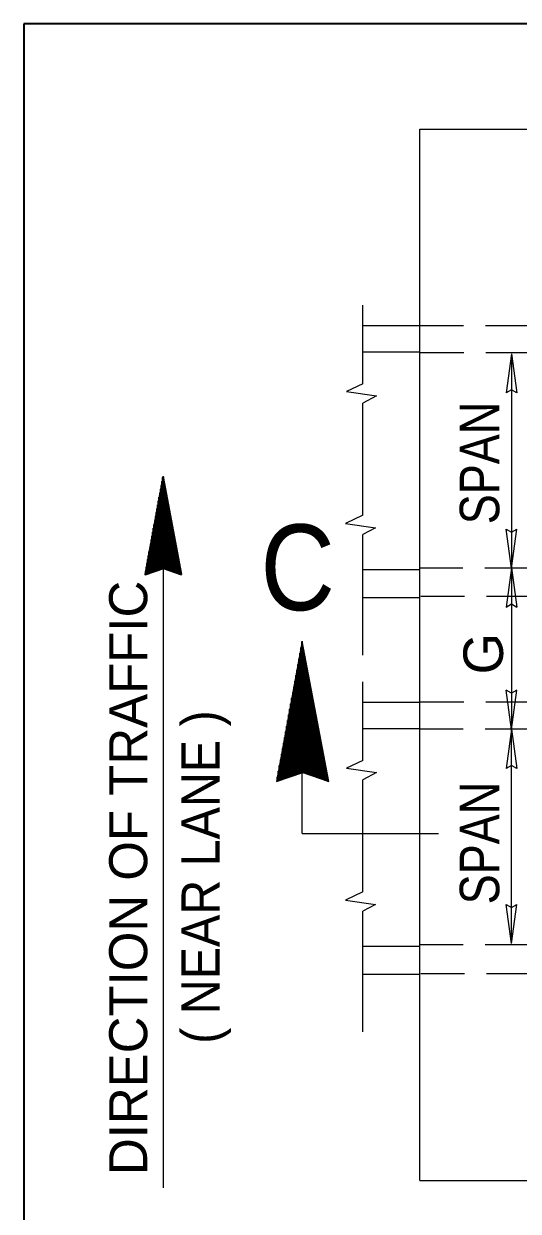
# Model space of a CAD drawing. Extents: x -48 to 160, y -9 to 186.
# Drawn here: x 85.09 to 91.55, y 45.24 to 60.74 of the extents above; entities that cross this region are included whole.
import ezdxf

# ---------------------------------------------------------------- set-up
doc = ezdxf.new("R2010")
doc.units = 0
doc.header["$LTSCALE"] = 0.19
doc.linetypes.add('MEDIUM_DASHED', pattern=[4.5, 3, -1.5])
doc.layers.add('1', color=7, linetype='Continuous', lineweight=13)

msp = doc.modelspace()

# ---------------------------------------------------------------- linework, layer by layer
at = {"layer": '1', "lineweight": 35}
for p, q in [((85.0885, 60.744), (85.0885, 30.4443)), ((118.325, 60.744), (85.0885, 60.744)), ((86.8888, 54.7245), (86.9273, 54.7245)), ((86.8904, 54.7338), (86.9255, 54.7338)), ((86.8922, 54.7431), (86.9238, 54.7431)), ((86.8939, 54.7527), (86.922, 54.7527)), ((86.8954, 54.7619), (86.9202, 54.7619)), ((86.8969, 53.6298), (86.8969, 54.7692)), ((86.8972, 54.7712), (86.9185, 54.7712)), ((86.899, 54.7805), (86.9168, 54.7805)), ((86.9007, 54.7899), (86.9151, 54.7899)), ((86.9023, 54.7993), (86.913, 54.7993)), ((86.9041, 54.8086), (86.9115, 54.8086)), ((86.9058, 54.8177), (86.9096, 54.8177)), ((86.9062, 53.6329), (86.9062, 54.8201)), ((86.9077, 54.8272), (86.9079, 54.8272)), ((86.9156, 53.6357), (86.9156, 54.7867)), ((86.9248, 53.6327), (86.9248, 54.7376)), ((86.8595, 53.6173), (86.8595, 54.5655)), ((86.8597, 54.5661), (86.9575, 54.5661)), ((86.8614, 54.5753), (86.9557, 54.5753)), ((86.8631, 54.5847), (86.954, 54.5847)), ((86.8648, 54.594), (86.9521, 54.594)), ((86.8666, 54.6034), (86.9503, 54.6034)), ((86.8683, 54.6127), (86.9486, 54.6127)), ((86.8687, 53.6206), (86.8687, 54.6164)), ((86.8698, 54.622), (86.9467, 54.622)), ((86.8717, 54.6312), (86.9453, 54.6312)), ((86.8733, 54.6408), (86.9432, 54.6408)), ((86.875, 54.6501), (86.9416, 54.6501)), ((86.8768, 54.6593), (86.9398, 54.6593)), ((86.8782, 53.6237), (86.8782, 54.6675)), ((86.8785, 54.6686), (86.938, 54.6686)), ((86.8803, 54.678), (86.9363, 54.678)), ((86.882, 54.6872), (86.9343, 54.6872)), ((86.8835, 54.6967), (86.9327, 54.6967)), ((86.8853, 54.7059), (86.9309, 54.7059)), ((86.887, 54.7153), (86.9292, 54.7153)), ((86.8875, 53.6267), (86.8875, 54.7182)), ((86.9342, 53.6293), (86.9342, 54.6884)), ((86.9434, 53.6262), (86.9434, 54.6392)), ((86.9528, 53.6229), (86.9528, 54.5901)), ((86.8316, 53.6082), (86.8316, 54.4128)), ((86.8323, 54.417), (86.9857, 54.417)), ((86.8339, 54.4262), (86.9839, 54.4262)), ((86.8358, 54.4356), (86.9822, 54.4356)), ((86.8374, 54.4448), (86.9804, 54.4448)), ((86.8392, 54.4542), (86.9787, 54.4542)), ((86.841, 53.6115), (86.841, 54.4637)), ((86.841, 54.4635), (86.9768, 54.4635)), ((86.8427, 54.4727), (86.9752, 54.4727)), ((86.8443, 54.4821), (86.9732, 54.4821)), ((86.8459, 54.4916), (86.9715, 54.4916)), ((86.8477, 54.5008), (86.97, 54.5008)), ((86.8494, 54.5102), (86.968, 54.5102)), ((86.8502, 53.6144), (86.8502, 54.5147)), ((86.8511, 54.5194), (86.9662, 54.5194)), ((86.8529, 54.5289), (86.9645, 54.5289)), ((86.8546, 54.5381), (86.9627, 54.5381)), ((86.8563, 54.5475), (86.9611, 54.5475)), ((86.858, 54.5568), (86.9591, 54.5568)), ((86.9621, 53.6197), (86.9621, 54.5411)), ((86.9714, 53.6164), (86.9714, 54.4918)), ((86.9807, 53.6132), (86.9807, 54.4427)), ((86.8034, 54.2582), (87.0158, 54.2582)), ((86.8037, 53.5991), (86.8037, 54.26)), ((86.8051, 54.2678), (87.0142, 54.2678)), ((86.8067, 54.2771), (87.0122, 54.2771)), ((86.8085, 54.2863), (87.0105, 54.2863)), ((86.8101, 54.2957), (87.0087, 54.2957)), ((86.8119, 54.3052), (87.0071, 54.3052)), ((86.8129, 53.6019), (86.8129, 54.3111)), ((86.8135, 54.3144), (87.0052, 54.3144)), ((86.8153, 54.3237), (87.0034, 54.3237)), ((86.8171, 54.3329), (87.0017, 54.3329)), ((86.8187, 54.3424), (86.9999, 54.3424)), ((86.8203, 54.3516), (86.9981, 54.3516)), ((86.8222, 53.6052), (86.8222, 54.3618)), ((86.8222, 54.3609), (86.9963, 54.3609)), ((86.8238, 54.3702), (86.9947, 54.3702)), ((86.8255, 54.3797), (86.9928, 54.3797)), ((86.8272, 54.389), (86.9911, 54.389)), ((86.8289, 54.3983), (86.9892, 54.3983)), ((86.8308, 54.4076), (86.9875, 54.4076)), ((86.9902, 53.6098), (86.9902, 54.3936)), ((86.9994, 53.6067), (86.9994, 54.3444)), ((87.0087, 53.6035), (87.0087, 54.2953)), ((86.7758, 53.5897), (86.7758, 54.1074)), ((86.776, 54.1092), (87.044, 54.1092)), ((86.7778, 54.1186), (87.0422, 54.1186)), ((86.7793, 54.1278), (87.0406, 54.1278)), ((86.7812, 54.1373), (87.0389, 54.1373)), ((86.7828, 54.1466), (87.0372, 54.1466)), ((86.7846, 54.156), (87.0352, 54.156)), ((86.785, 53.5929), (86.785, 54.1583)), ((86.7862, 54.1652), (87.0335, 54.1652)), ((86.788, 54.1745), (87.0317, 54.1745)), ((86.7897, 54.1837), (87.0299, 54.1837)), ((86.7915, 54.1932), (87.0282, 54.1932)), ((86.7929, 54.2025), (87.0264, 54.2025)), ((86.7942, 53.5959), (86.7942, 54.2094)), ((86.7947, 54.2118), (87.0247, 54.2118)), ((86.7964, 54.2211), (87.0228, 54.2211)), ((86.7983, 54.2304), (87.0212, 54.2304)), ((86.7998, 54.2397), (87.0192, 54.2397)), ((86.8016, 54.2491), (87.0175, 54.2491)), ((87.0179, 53.6003), (87.0179, 54.2462)), ((87.0274, 53.5972), (87.0274, 54.1972)), ((87.0367, 53.594), (87.0367, 54.1477)), ((86.7469, 53.9507), (87.0742, 53.9507)), ((86.7477, 53.5805), (86.7477, 53.9547)), ((86.7487, 53.96), (87.0722, 53.96)), ((86.7503, 53.9694), (87.0707, 53.9694)), ((86.7523, 53.9786), (87.0687, 53.9786)), ((86.7537, 53.988), (87.0672, 53.988)), ((86.7555, 53.9973), (87.0652, 53.9973)), ((86.7568, 53.5834), (86.7568, 54.0056)), ((86.7574, 54.0067), (87.0637, 54.0067)), ((86.7589, 54.016), (87.0619, 54.016)), ((86.7605, 54.0253), (87.06, 54.0253)), ((86.7624, 54.0346), (87.0583, 54.0346)), ((86.7641, 54.0441), (87.0564, 54.0441)), ((86.7659, 54.0533), (87.0547, 54.0533)), ((86.7665, 53.5867), (86.7665, 54.0565)), ((86.7676, 54.0627), (87.053, 54.0627)), ((86.7692, 54.0718), (87.0512, 54.0718)), ((86.7709, 54.0812), (87.0494, 54.0812)), ((86.7727, 54.0905), (87.0475, 54.0905)), ((86.7742, 54.0999), (87.0459, 54.0999)), ((87.0461, 53.5907), (87.0461, 54.0987)), ((87.0553, 53.5875), (87.0553, 54.0497)), ((87.0648, 53.5842), (87.0648, 54.0006)), ((87.074, 53.581), (87.074, 53.9514)), ((86.718, 53.7922), (87.1042, 53.7922)), ((86.7196, 53.5712), (86.7196, 53.8019)), ((86.7196, 53.8016), (87.1025, 53.8016)), ((86.7214, 53.8108), (87.1007, 53.8108)), ((86.723, 53.8203), (87.099, 53.8203)), ((86.7248, 53.8295), (87.097, 53.8295)), ((86.7265, 53.8388), (87.0954, 53.8388)), ((86.7282, 53.8482), (87.0935, 53.8482)), ((86.7291, 53.5743), (86.7291, 53.8528)), ((86.7299, 53.8575), (87.0919, 53.8575)), ((86.7317, 53.8667), (87.0902, 53.8667)), ((86.7332, 53.8762), (87.0883, 53.8762)), ((86.735, 53.8854), (87.0867, 53.8854)), ((86.7368, 53.8949), (87.0847, 53.8949)), ((86.7383, 53.5775), (86.7383, 53.9037)), ((86.7385, 53.9042), (87.0832, 53.9042)), ((86.7403, 53.9134), (87.0812, 53.9134)), ((86.7419, 53.9227), (87.0794, 53.9227)), ((86.7436, 53.9322), (87.0777, 53.9322)), ((86.7452, 53.9415), (87.0761, 53.9415)), ((87.0833, 53.5778), (87.0833, 53.9022)), ((87.0926, 53.5746), (87.0926, 53.8532)), ((87.102, 53.5712), (87.102, 53.804)), ((86.6907, 53.6431), (87.1327, 53.6431)), ((86.6917, 53.562), (86.6917, 53.6491)), ((86.6923, 53.6525), (87.1307, 53.6525)), ((86.6942, 53.6617), (87.1292, 53.6617)), ((86.6958, 53.6711), (87.1273, 53.6711)), ((86.6975, 53.6803), (87.1254, 53.6803)), ((86.6992, 53.6897), (87.1237, 53.6897)), ((86.7009, 53.6989), (87.122, 53.6989)), ((86.701, 53.5651), (86.701, 53.7)), ((86.7025, 53.7084), (87.1202, 53.7084)), ((86.7043, 53.7177), (87.1183, 53.7177)), ((86.706, 53.727), (87.1167, 53.727)), ((86.7079, 53.7362), (87.1149, 53.7362)), ((86.7093, 53.7457), (87.1131, 53.7457)), ((86.7103, 53.5682), (86.7103, 53.751)), ((86.7112, 53.7549), (87.1112, 53.7549)), ((86.7128, 53.7643), (87.1096, 53.7643)), ((86.7146, 53.7736), (87.1079, 53.7736)), ((86.7163, 53.783), (87.106, 53.783)), ((87.1112, 53.5682), (87.1112, 53.7548)), ((87.1207, 53.5648), (87.1207, 53.7055)), ((87.1298, 53.5616), (87.1298, 53.6567)), ((86.6753, 53.5592), (86.6833, 53.5592)), ((86.6768, 53.5685), (86.7115, 53.5685)), ((86.6787, 53.5778), (86.7394, 53.5778)), ((86.6805, 53.587), (86.7677, 53.587)), ((86.6822, 53.5966), (86.7959, 53.5966)), ((86.6824, 53.5587), (86.6824, 53.5983)), ((86.6838, 53.6058), (86.8241, 53.6058)), ((86.6855, 53.6151), (86.8522, 53.6151)), ((86.6873, 53.6243), (86.8806, 53.6243)), ((86.689, 53.6338), (86.9087, 53.6338)), ((86.9217, 53.6338), (87.1343, 53.6338)), ((86.9486, 53.6243), (87.136, 53.6243)), ((86.9755, 53.6151), (87.1379, 53.6151)), ((87.0026, 53.6058), (87.1397, 53.6058)), ((87.0296, 53.5966), (87.1414, 53.5966)), ((87.0564, 53.587), (87.143, 53.587)), ((87.0834, 53.5778), (87.1451, 53.5778)), ((87.1104, 53.5685), (87.1467, 53.5685)), ((87.1373, 53.5592), (87.1484, 53.5592)), ((87.1393, 53.5585), (87.1393, 53.6073)), ((87.1486, 53.5552), (87.1486, 53.5583))]:
    msp.add_line(p, q, dxfattribs=at)
at = {"layer": '1', "lineweight": 25}
for p, q in [((90.2647, 45.6452), (90.2647, 59.3672)), ((90.2647, 59.3672), (115.6776, 59.3672)), ((89.5168, 56.4613), (90.2647, 56.4613)), ((91.4592, 56.4351), (91.3891, 55.9242)), ((91.4592, 56.4351), (91.5294, 55.9242)), ((86.9087, 54.6302), (86.9087, 45.5462)), ((91.4597, 53.6376), (91.3896, 54.1485)), ((91.4597, 53.6376), (91.5299, 54.1485)), ((91.4597, 53.6411), (91.3896, 53.1302)), ((91.4597, 53.6411), (91.5299, 53.1302)), ((89.5168, 53.6209), (90.2647, 53.6209)), ((91.4592, 51.5334), (91.3891, 52.0443)), ((91.4592, 51.5334), (91.5294, 52.0443)), ((88.726, 50.1717), (88.726, 51.8799)), ((89.5168, 51.544), (90.2647, 51.544)), ((91.4592, 51.5349), (91.3891, 51.024)), ((91.4592, 51.5349), (91.5294, 51.024)), ((88.726, 50.1717), (90.5056, 50.1717)), ((91.4597, 48.7374), (91.3896, 49.2483)), ((91.4597, 48.7374), (91.5299, 49.2483)), ((89.5168, 48.7036), (90.2647, 48.7036)), ((90.2647, 45.6452), (115.6776, 45.6452))]:
    msp.add_line(p, q, dxfattribs=at)
at = {"layer": '1'}
for p, q in [((89.5168, 56.0457), (89.5168, 57.0725)), ((89.5168, 56.8038), (90.2647, 56.8038)), ((91.4595, 56.4352), (91.4595, 53.6375)), ((89.5168, 54.3287), (89.5168, 55.7918)), ((89.5168, 52.5006), (89.5168, 54.0754)), ((91.4595, 53.5993), (91.4595, 51.535)), ((89.5168, 53.2554), (90.2647, 53.2554)), ((88.6996, 52.5502), (88.7503, 52.5502)), ((88.7021, 52.5637), (88.7477, 52.5637)), ((88.7047, 52.5771), (88.7452, 52.5771)), ((88.7069, 52.5904), (88.7426, 52.5904)), ((88.7092, 50.9603), (88.7092, 52.6012)), ((88.7096, 52.6039), (88.7402, 52.6039)), ((88.7119, 52.6173), (88.7377, 52.6173)), ((88.7145, 52.6307), (88.7352, 52.6307)), ((88.7167, 52.6442), (88.7324, 52.6442)), ((88.7195, 52.6576), (88.7301, 52.6576)), ((88.7218, 52.671), (88.7275, 52.671)), ((88.7227, 50.9649), (88.7227, 52.6745)), ((88.7242, 52.6846), (88.7247, 52.6846)), ((88.7359, 50.969), (88.7359, 52.6264)), ((88.7493, 50.9642), (88.7493, 52.5555)), ((88.6726, 52.4025), (88.7782, 52.4025)), ((88.675, 52.416), (88.7757, 52.416)), ((88.6776, 52.4293), (88.7732, 52.4293)), ((88.6799, 52.4428), (88.7707, 52.4428)), ((88.6822, 50.9515), (88.6822, 52.4545)), ((88.6825, 52.4562), (88.7682, 52.4562)), ((88.6848, 52.4696), (88.7657, 52.4696)), ((88.6873, 52.483), (88.7631, 52.483)), ((88.6898, 52.4966), (88.7606, 52.4966)), ((88.6924, 52.51), (88.7578, 52.51)), ((88.6947, 52.5233), (88.7555, 52.5233)), ((88.6956, 50.9558), (88.6956, 52.5279)), ((88.6972, 52.5367), (88.7529, 52.5367)), ((88.7627, 50.9596), (88.7627, 52.4847)), ((88.7762, 50.955), (88.7762, 52.4138)), ((88.6432, 52.2414), (88.809, 52.2414)), ((88.6457, 52.2548), (88.8063, 52.2548)), ((88.6481, 52.2682), (88.8037, 52.2682)), ((88.6504, 52.2816), (88.8012, 52.2816)), ((88.6531, 52.2952), (88.7987, 52.2952)), ((88.6553, 52.3087), (88.7963, 52.3087)), ((88.6553, 50.9426), (88.6553, 52.3079)), ((88.6579, 52.322), (88.7937, 52.322)), ((88.6605, 52.3354), (88.791, 52.3354)), ((88.6629, 52.3488), (88.7887, 52.3488)), ((88.6652, 52.3622), (88.7861, 52.3622)), ((88.6678, 52.3757), (88.7835, 52.3757)), ((88.6688, 50.9468), (88.6688, 52.3813)), ((88.6701, 52.389), (88.7807, 52.389)), ((88.7897, 50.9504), (88.7897, 52.3432)), ((88.803, 50.9458), (88.803, 52.2725)), ((88.615, 50.9292), (88.615, 52.088)), ((88.6161, 52.0938), (88.8369, 52.0938)), ((88.6186, 52.1073), (88.8346, 52.1073)), ((88.6211, 52.1206), (88.8319, 52.1206)), ((88.6234, 52.1339), (88.8293, 52.1339)), ((88.6258, 52.1474), (88.8268, 52.1474)), ((88.6284, 52.1608), (88.824, 52.1608)), ((88.6285, 50.9335), (88.6285, 52.1612)), ((88.6307, 52.1743), (88.8217, 52.1743)), ((88.6333, 52.1877), (88.8192, 52.1877)), ((88.6358, 52.2011), (88.8165, 52.2011)), ((88.6383, 52.2146), (88.814, 52.2146)), ((88.6407, 52.228), (88.8113, 52.228)), ((88.642, 50.9381), (88.642, 52.2347)), ((88.8165, 50.9412), (88.8165, 52.2019)), ((88.83, 50.9365), (88.83, 52.1311)), ((89.5168, 51.1284), (89.5168, 52.1552)), ((88.5866, 51.9326), (88.8675, 51.9326)), ((88.5883, 50.9205), (88.5883, 51.9413)), ((88.589, 51.946), (88.865, 51.946)), ((88.5916, 51.9595), (88.8624, 51.9595)), ((88.5939, 51.9729), (88.8598, 51.9729)), ((88.5965, 51.9862), (88.8572, 51.9862)), ((88.5987, 51.9997), (88.8548, 51.9997)), ((88.6014, 52.0132), (88.8523, 52.0132)), ((88.6017, 50.925), (88.6017, 52.0147)), ((88.6037, 52.0266), (88.8496, 52.0266)), ((88.6063, 52.0399), (88.8472, 52.0399)), ((88.6087, 52.0533), (88.8447, 52.0533)), ((88.6112, 52.0668), (88.842, 52.0668)), ((88.6137, 52.0802), (88.8395, 52.0802)), ((88.8432, 50.9319), (88.8432, 52.0603)), ((88.8567, 50.9273), (88.8567, 51.9895)), ((88.5597, 51.7849), (88.8956, 51.7849)), ((88.5615, 50.9115), (88.5615, 51.7947)), ((88.5619, 51.7982), (88.8932, 51.7982)), ((88.5645, 51.8117), (88.8904, 51.8117)), ((88.5669, 51.8252), (88.888, 51.8252)), ((88.5694, 51.8386), (88.8854, 51.8386)), ((88.5718, 51.8519), (88.8827, 51.8519)), ((88.5743, 51.8654), (88.8801, 51.8654)), ((88.5749, 50.9159), (88.5749, 51.868)), ((88.5768, 51.8789), (88.8777, 51.8789)), ((88.5793, 51.8925), (88.8752, 51.8925)), ((88.5817, 51.9059), (88.8726, 51.9059)), ((88.584, 51.9192), (88.87, 51.9192)), ((88.8701, 50.9224), (88.8701, 51.9187)), ((88.8836, 50.9178), (88.8836, 51.8478)), ((88.897, 50.9131), (88.897, 51.7772)), ((89.5168, 51.8864), (90.2647, 51.8864)), ((88.53, 51.6239), (88.9262, 51.6239)), ((88.5325, 51.6373), (88.9232, 51.6373)), ((88.5345, 50.9027), (88.5345, 51.648)), ((88.5351, 51.6506), (88.921, 51.6506)), ((88.5375, 51.6641), (88.9185, 51.6641)), ((88.5399, 51.6776), (88.9158, 51.6776)), ((88.5422, 51.6909), (88.9133, 51.6909)), ((88.5449, 51.7044), (88.9108, 51.7044)), ((88.5472, 51.7177), (88.9082, 51.7177)), ((88.5479, 50.9072), (88.5479, 51.7212)), ((88.5498, 51.7312), (88.9058, 51.7312)), ((88.5523, 51.7447), (88.9031, 51.7447)), ((88.5547, 51.7582), (88.9007, 51.7582)), ((88.557, 51.7717), (88.8981, 51.7717)), ((88.9106, 50.9086), (88.9106, 51.7062)), ((88.924, 50.9041), (88.924, 51.6357)), ((88.503, 51.4761), (88.9543, 51.4761)), ((88.5054, 51.4896), (88.9516, 51.4896)), ((88.5076, 50.8937), (88.5076, 51.5015)), ((88.5079, 51.5031), (88.9491, 51.5031)), ((88.5104, 51.5164), (88.9465, 51.5164)), ((88.5128, 51.5299), (88.9439, 51.5299)), ((88.5152, 51.5433), (88.9414, 51.5433)), ((88.5177, 51.5568), (88.9388, 51.5568)), ((88.5203, 51.5703), (88.9365, 51.5703)), ((88.5212, 50.8982), (88.5212, 51.5748)), ((88.5227, 51.5836), (88.9337, 51.5836)), ((88.5251, 51.5969), (88.9312, 51.5969)), ((88.5277, 51.6104), (88.9286, 51.6104)), ((88.9373, 50.8993), (88.9373, 51.5649)), ((88.9507, 50.8947), (88.9507, 51.4941)), ((91.4595, 48.7373), (91.4595, 51.535)), ((88.4735, 51.3151), (88.9849, 51.3151)), ((88.4757, 51.3285), (88.9819, 51.3285)), ((88.4785, 51.3419), (88.9796, 51.3419)), ((88.4809, 51.3553), (88.9769, 51.3553)), ((88.4809, 50.8848), (88.4809, 51.3547)), ((88.4834, 51.3687), (88.9744, 51.3687)), ((88.4858, 51.3822), (88.9718, 51.3822)), ((88.4883, 51.3955), (88.9695, 51.3955)), ((88.4906, 51.409), (88.9669, 51.409)), ((88.4933, 51.4225), (88.9642, 51.4225)), ((88.4942, 50.8892), (88.4942, 51.4281)), ((88.4958, 51.436), (88.9617, 51.436)), ((88.4982, 51.4492), (88.9592, 51.4492)), ((88.5004, 51.4627), (88.9566, 51.4627)), ((88.9642, 50.8902), (88.9642, 51.4235)), ((88.9777, 50.8856), (88.9777, 51.3527)), ((88.4464, 51.1674), (89.0127, 51.1674)), ((88.4488, 51.1807), (89.0102, 51.1807)), ((88.4511, 51.1942), (89.0076, 51.1942)), ((88.4538, 51.2076), (89.0052, 51.2076)), ((88.4541, 50.8759), (88.4541, 51.208)), ((88.4562, 51.2211), (89.0025, 51.2211)), ((88.4587, 51.2346), (89, 51.2346)), ((88.4612, 51.2478), (88.9975, 51.2478)), ((88.4637, 51.2612), (88.9951, 51.2612)), ((88.4662, 51.2747), (88.9924, 51.2747)), ((88.4673, 50.8805), (88.4673, 51.2815)), ((88.4686, 51.2882), (88.9897, 51.2882)), ((88.4711, 51.3017), (88.9873, 51.3017)), ((88.991, 50.8807), (88.991, 51.2817)), ((89.0044, 50.876), (89.0044, 51.2111)), ((88.4169, 51.0063), (89.0433, 51.0063)), ((88.4195, 51.0196), (89.0408, 51.0196)), ((88.4218, 51.0331), (89.0382, 51.0331)), ((88.4243, 51.0465), (89.0356, 51.0465)), ((88.4267, 51.0598), (89.033, 51.0598)), ((88.4272, 50.8671), (88.4272, 51.0614)), ((88.4293, 51.0733), (89.0305, 51.0733)), ((88.4316, 51.0868), (89.0281, 51.0868)), ((88.4341, 51.1002), (89.0255, 51.1002)), ((88.4367, 51.1137), (89.0228, 51.1137)), ((88.4392, 51.1271), (89.0202, 51.1271)), ((88.4407, 50.8716), (88.4407, 51.1348)), ((88.4415, 51.1405), (89.0179, 51.1405)), ((88.4442, 51.1539), (89.0151, 51.1539)), ((89.0179, 50.8716), (89.0179, 51.1405)), ((89.0313, 50.8668), (89.0313, 51.0697)), ((88.3899, 50.8585), (88.4012, 50.8585)), ((88.3922, 50.8719), (88.4417, 50.8719)), ((88.3949, 50.8854), (88.4823, 50.8854)), ((88.3973, 50.8989), (88.5229, 50.8989)), ((88.3997, 50.9121), (88.5637, 50.9121)), ((88.4002, 50.8582), (88.4002, 50.9148)), ((88.4022, 50.9257), (88.6041, 50.9257)), ((88.4047, 50.9392), (88.6448, 50.9392)), ((88.4071, 50.9525), (88.6854, 50.9525)), ((88.4096, 50.966), (88.726, 50.966)), ((88.4121, 50.9793), (89.0484, 50.9793)), ((88.4137, 50.8626), (88.4137, 50.9884)), ((88.4145, 50.9928), (89.0458, 50.9928)), ((88.7443, 50.966), (89.051, 50.966)), ((88.7835, 50.9525), (89.0534, 50.9525)), ((88.8222, 50.9392), (89.056, 50.9392)), ((88.8611, 50.9257), (89.0587, 50.9257)), ((88.8998, 50.9121), (89.0611, 50.9121)), ((88.9387, 50.8989), (89.0637, 50.8989)), ((88.9777, 50.8854), (89.0662, 50.8854)), ((89.0165, 50.8719), (89.0687, 50.8719)), ((89.0447, 50.8622), (89.0447, 50.9989)), ((89.0553, 50.8585), (89.0713, 50.8585)), ((89.0583, 50.8576), (89.0583, 50.9282)), ((89.0715, 50.853), (89.0715, 50.8573)), ((89.5168, 49.4113), (89.5168, 50.8745)), ((89.5168, 47.5832), (89.5168, 49.1581)), ((89.5168, 48.3381), (90.2647, 48.3381))]:
    msp.add_line(p, q, dxfattribs=at)
at = {"layer": '1', "linetype": 'MEDIUM_DASHED'}
for p, q in [((90.2647, 56.8038), (105.1542, 56.8038)), ((90.2769, 53.2727), (105.1068, 53.2727)), ((90.2692, 51.8908), (105.2184, 51.8908)), ((90.2771, 48.348), (105.1157, 48.348))]:
    msp.add_line(p, q, dxfattribs=at)
at = {"layer": '1', "linetype": 'MEDIUM_DASHED', "lineweight": 25}
for p, q in [((90.2682, 56.4544), (105.3127, 56.4544)), ((90.2552, 53.6416), (105.1822, 53.6416)), ((90.2606, 51.538), (105.345, 51.538)), ((90.2597, 48.7259), (105.1868, 48.7259))]:
    msp.add_line(p, q, dxfattribs=at)
at = {"layer": '1', "lineweight": 25}
for points in [[(89.5168, 56.0457), (89.3028, 55.9445), (89.6958, 55.8866), (89.5168, 55.7918)], [(91.5294, 55.9242), (91.4585, 55.9637), (91.3891, 55.9242)], [(89.5168, 54.3287), (89.2915, 54.2222), (89.6846, 54.1644), (89.5168, 54.0754)], [(91.3896, 54.1485), (91.4605, 54.109), (91.5299, 54.1485)], [(91.3896, 53.1302), (91.4605, 53.1697), (91.5299, 53.1302)], [(91.5294, 52.0443), (91.4585, 52.0048), (91.3891, 52.0443)], [(89.5168, 51.1284), (89.3028, 51.0272), (89.6958, 50.9692), (89.5168, 50.8745)], [(91.5294, 51.024), (91.4585, 51.0635), (91.3891, 51.024)], [(89.5168, 49.4113), (89.2915, 49.3048), (89.6846, 49.2471), (89.5168, 49.1581)], [(91.3896, 49.2483), (91.4605, 49.2088), (91.5299, 49.2483)]]:
    msp.add_lwpolyline(points, dxfattribs=at)
at = {"layer": '1', "lineweight": 35}
msp.add_lwpolyline([(87.1492, 53.555), (86.9078, 54.8281), (86.6748, 53.5563), (86.9153, 53.6357)], close=True, dxfattribs=at)
at = {"layer": '1'}
msp.add_lwpolyline([(89.0724, 50.8527), (88.7246, 52.686), (88.3891, 50.8544), (88.7355, 50.9691)], close=True, dxfattribs=at)

# ---------------------------------------------------------------- texts
for s, height, width, p in [('SPAN', 0.5167, 0.85, (91.3005, 54.2106)), ('( NEAR LANE )', 0.4973, 0.95, (87.6461, 47.4285)), ('SPAN', 0.5167, 0.85, (91.3005, 49.2493))]:
    msp.add_text(s, height=height, rotation=90, dxfattribs=dict(at, width=width)).set_placement(p)
at = {"layer": '1', "width": 0.9}
msp.add_text('C', height=1.119, dxfattribs=at).set_placement((88.1806, 53.0888))
at = {"layer": '1'}
for s, height, p in [('DIRECTION OF TRAFFIC', 0.4973, (86.7018, 45.7154)), ('G', 0.5167, (91.349, 52.2509))]:
    msp.add_text(s, height=height, rotation=90, dxfattribs=at).set_placement(p)

doc.saveas('drawing.dxf')
